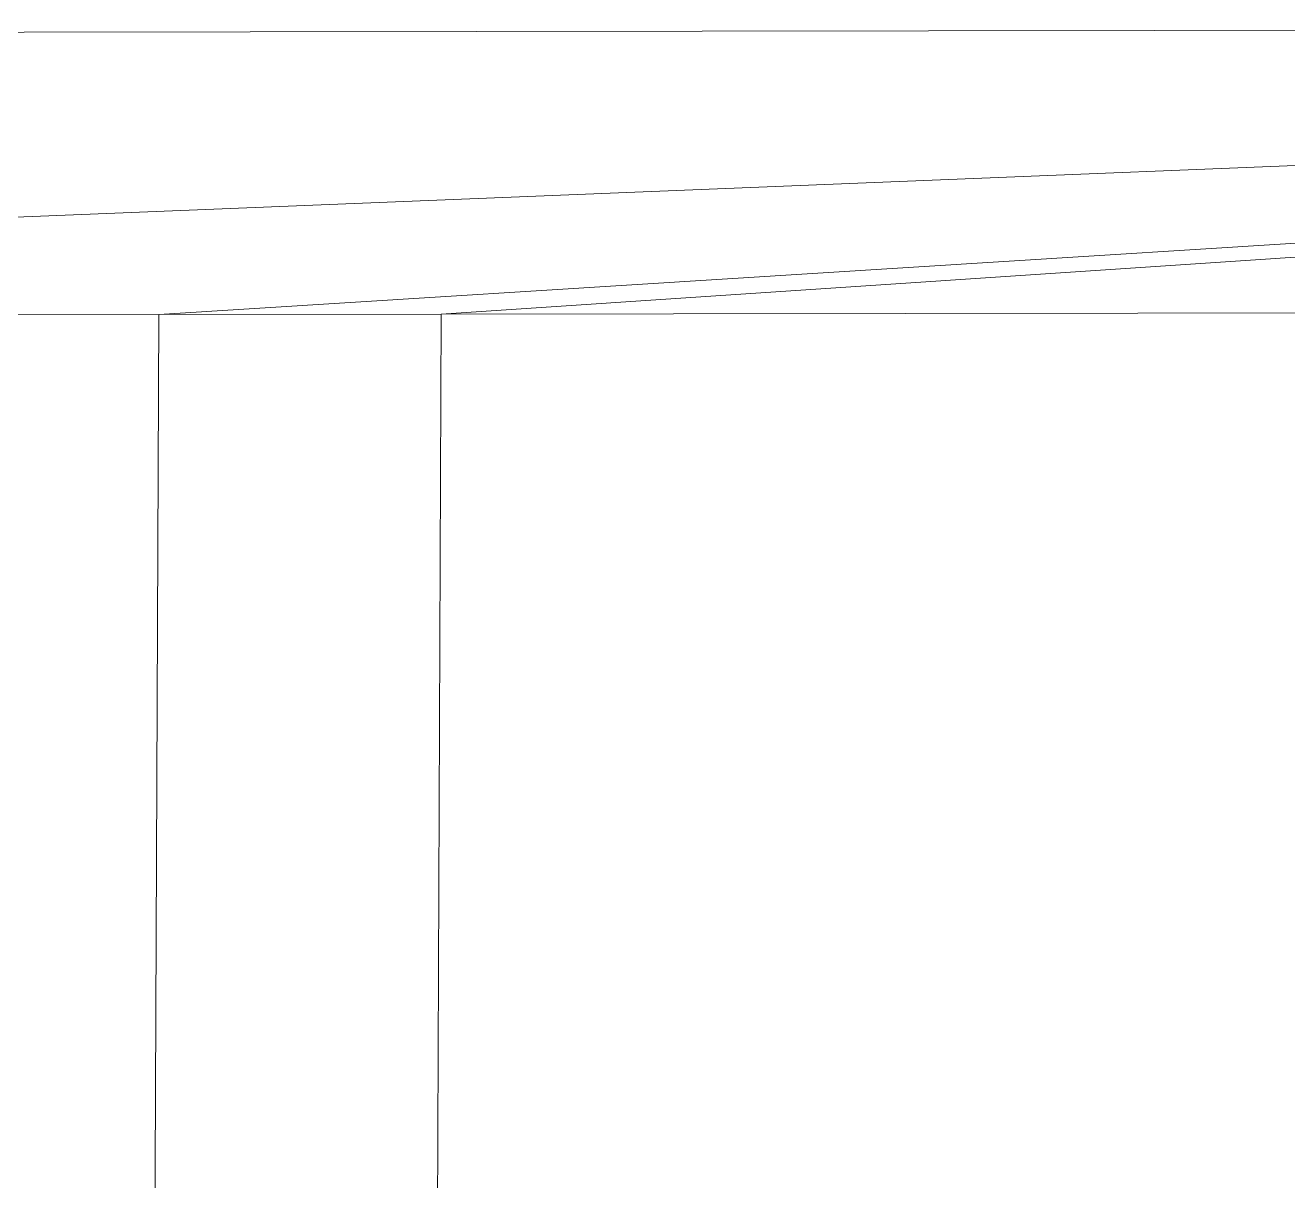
# Model space of a CAD drawing. Header units: millimetres. Extents: x 11098 to 33953, y -10594 to 3707.
# Drawn here: x 26224 to 28280, y 1826 to 3707 of the extents above; entities that cross this region are included whole.
import ezdxf

# ---------------------------------------------------------------- set-up
doc = ezdxf.new("R2010")
doc.units = ezdxf.units.MM
doc.layers.add('A-WALL', color=113, linetype='Continuous', lineweight=9)

msp = doc.modelspace()

# ---------------------------------------------------------------- meshes
at = {"layer": 'A-WALL'}
mesh = msp.add_polyface(dxfattribs=at)
corners = [(33953.1, 3247.2), (33493.1, 3246.5), (31762, 3244), (31302, 3243.3), (29252.2, 3240.3), (28792.2, 3239.6), (26901.7, 3236.8), (26441.7, 3236.2), (22120.9, 3229.8), (21660.9, 3229.1), (11587.8, 3214.3), (11127.8, 3213.7), (11128.3, 3673.7), (33953.1, 3707.2)]
mesh.append_faces([[corners[k] for k in face] for face in [(8, 12, 13, 7)]], dxfattribs={"vtx0": -1, "vtx2": -1})
mesh.append_faces([[corners[k] for k in face] for face in [(13, 1, 2, 3), (13, 3, 4, 5), (12, 8, 9, 10), (13, 5, 6, 7)]], dxfattribs={"vtx0": -1, "vtx3": -1})
mesh.append_faces([[corners[k] for k in face] for face in [(0, 1, 13)]], dxfattribs={"vtx1": -1})
mesh.append_faces([[corners[k] for k in face] for face in [(10, 11, 12)]], dxfattribs={"vtx2": -1})
mesh = msp.add_polyface(dxfattribs=at)
corners = [(11127.8, 3213.7, 4000), (11587.8, 3214.3, 4000), (21660.9, 3229.1, 4000), (22120.9, 3229.8, 4000), (26441.7, 3236.2, 4000), (26901.7, 3236.8, 4000), (28792.2, 3239.6, 4000), (29252.2, 3240.3, 4000), (31302, 3243.3, 4000), (31762, 3244, 4000), (33493.1, 3246.5, 4000), (33953.1, 3247.2, 4000), (33953.1, 3707.2, 4000), (11128.3, 3673.7, 4000)]
mesh.append_faces([[corners[k] for k in face] for face in [(12, 7, 8), (13, 2, 3, 12)]], dxfattribs={"vtx0": -1, "vtx2": -1})
mesh.append_faces([[corners[k] for k in face] for face in [(12, 8, 9, 10), (12, 5, 6, 7)]], dxfattribs={"vtx0": -1, "vtx3": -1})
mesh.append_faces([[corners[k] for k in face] for face in [(4, 5, 12, 3)]], dxfattribs={"vtx1": -1, "vtx2": -1})
mesh.append_faces([[corners[k] for k in face] for face in [(10, 11, 12)]], dxfattribs={"vtx2": -1})
mesh.append_faces([[corners[k] for k in face] for face in [(13, 0, 1, 2)]], dxfattribs={"vtx3": -1})
mesh = msp.add_polyface(dxfattribs=at)
corners = [(11128.3, 3673.7), (11128.3, 3673.7, 4000), (33953.1, 3707.2, 4000), (33953.1, 3707.2)]
mesh.append_faces([[corners[k] for k in face] for face in [(1, 2, 3, 0)]])
mesh = msp.add_polyface(dxfattribs=at)
corners = [(11127.8, 3213.7), (11587.8, 3214.3), (21660.9, 3229.1), (22120.9, 3229.8), (26441.7, 3236.2), (26901.7, 3236.8), (28792.2, 3239.6), (29252.2, 3240.3), (31302, 3243.3), (31762, 3244), (33493.1, 3246.5), (33953.1, 3247.2), (33953.1, 3247.2, 4000), (33493.1, 3246.5, 4000), (31762, 3244, 4000), (31302, 3243.3, 4000), (29252.2, 3240.3, 4000), (28792.2, 3239.6, 4000), (26901.7, 3236.8, 4000), (26441.7, 3236.2, 4000), (22120.9, 3229.8, 4000), (21660.9, 3229.1, 4000), (11587.8, 3214.3, 4000), (11127.8, 3213.7, 4000)]
mesh.append_faces([[corners[k] for k in face] for face in [(22, 0, 1, 21)]], dxfattribs={"vtx0": -1, "vtx2": -1})
mesh.append_faces([[corners[k] for k in face] for face in [(21, 1, 2, 3), (19, 3, 4, 5), (3, 19, 20, 21)]], dxfattribs={"vtx0": -1, "vtx3": -1})
mesh.append_faces([[corners[k] for k in face] for face in [(18, 19, 5, 6), (6, 7, 17, 18), (7, 8, 16, 17), (9, 10, 14, 15), (8, 9, 15, 16), (10, 11, 13, 14)]], dxfattribs={"vtx1": -1, "vtx3": -1})
mesh.append_faces([[corners[k] for k in face] for face in [(22, 23, 0), (11, 12, 13)]], dxfattribs={"vtx2": -1})
mesh = msp.add_polyface(dxfattribs=at)
corners = [(26411, -4137), (26871, -4137), (26867.2, -5068.2), (26407.2, -5068.2), (26873, -3677), (26413, -3677), (26416.7, -2786.9), (26876.7, -2788.8), (26441.7, 3236.2), (26901.7, 3236.8), (26891.7, 833.2), (26431.7, 833.2), (26880.3, -1903.8), (26420.3, -1901.9), (26429.8, 373.2), (26889.8, 373.2), (26885.7, -622), (26883.8, -1082)]
mesh.append_faces([[corners[k] for k in face] for face in [(0, 1, 2, 3), (6, 7, 4, 5), (8, 9, 10, 11)]])
mesh.append_faces([[corners[k] for k in face] for face in [(14, 15, 16, 13), (17, 12, 13, 16)]], dxfattribs={"vtx2": -1})
mesh = msp.add_polyface(dxfattribs=at)
corners = [(26867.2, -5068.2, 4000), (26871, -4137, 4000), (26411, -4137, 4000), (26407.2, -5068.2, 4000), (26413, -3677, 4000), (26873, -3677, 4000), (26883.8, -1082, 4000), (26885.7, -622, 4000), (26889.8, 373.2, 4000), (26429.8, 373.2, 4000), (26901.7, 3236.8, 4000), (26441.7, 3236.2, 4000), (26431.7, 833.2, 4000), (26891.7, 833.2, 4000)]
mesh.append_faces([[corners[k] for k in face] for face in [(0, 1, 2, 3), (13, 10, 11, 12)]])
mesh.append_faces([[corners[k] for k in face] for face in [(6, 4, 5)]], dxfattribs={"vtx0": -1})
mesh.append_faces([[corners[k] for k in face] for face in [(9, 4, 6, 7)]], dxfattribs={"vtx1": -1, "vtx3": -1})
mesh.append_faces([[corners[k] for k in face] for face in [(7, 8, 9)]], dxfattribs={"vtx2": -1})
mesh = msp.add_polyface(dxfattribs=at)
corners = [(26407.2, -5068.2, 4000), (26411, -4137, 4000), (26411, -4137), (26407.2, -5068.2), (26413, -3677), (26413, -3677, 4000), (26429.8, 373.2, 4000), (26429.8, 373.2), (26420.3, -1901.9), (26420.3, -1901.9, 2135), (26416.7, -2786.9, 2135), (26416.7, -2786.9), (26441.7, 3236.2, 4000), (26441.7, 3236.2), (26431.7, 833.2), (26431.7, 833.2, 4000)]
mesh.append_faces([[corners[k] for k in face] for face in [(1, 2, 3, 0), (12, 13, 14, 15)]])
mesh.append_faces([[corners[k] for k in face] for face in [(10, 5, 9)]], dxfattribs={"vtx0": -1, "vtx1": -1})
mesh.append_faces([[corners[k] for k in face] for face in [(9, 5, 6, 7)]], dxfattribs={"vtx0": -1, "vtx3": -1})
mesh.append_faces([[corners[k] for k in face] for face in [(7, 8, 9)]], dxfattribs={"vtx2": -1})
mesh.append_faces([[corners[k] for k in face] for face in [(10, 11, 4, 5)]], dxfattribs={"vtx3": -1})
mesh = msp.add_polyface(dxfattribs=at)
corners = [(26901.7, 3236.8, 4000), (26901.7, 3236.8), (26441.7, 3236.2), (26441.7, 3236.2, 4000)]
mesh.append_faces([[corners[k] for k in face] for face in [(1, 2, 3, 0)]])
mesh = msp.add_polyface(dxfattribs=at)
corners = [(26871, -4137, 4000), (26867.2, -5068.2, 4000), (26867.2, -5068.2), (26871, -4137), (26873, -3677, 4000), (26873, -3677), (26876.7, -2788.8), (26876.7, -2788.8, 2135), (26880.3, -1903.8, 2135), (26880.3, -1903.8), (26883.8, -1082), (26885.7, -622), (26889.8, 373.2), (26889.8, 373.2, 4000), (26885.7, -622, 4000), (26883.8, -1082, 4000), (26901.7, 3236.8), (26901.7, 3236.8, 4000), (26891.7, 833.2, 4000), (26891.7, 833.2)]
mesh.append_faces([[corners[k] for k in face] for face in [(1, 2, 3, 0), (17, 18, 19, 16)]])
mesh.append_faces([[corners[k] for k in face] for face in [(12, 13, 8, 11), (14, 15, 8, 13)]], dxfattribs={"vtx1": -1, "vtx2": -1})
mesh.append_faces([[corners[k] for k in face] for face in [(15, 4, 7, 8)]], dxfattribs={"vtx1": -1, "vtx3": -1})
mesh.append_faces([[corners[k] for k in face] for face in [(5, 6, 7, 4)]], dxfattribs={"vtx2": -1})
mesh.append_faces([[corners[k] for k in face] for face in [(8, 9, 10, 11)]], dxfattribs={"vtx3": -1})

doc.saveas('drawing.dxf')
